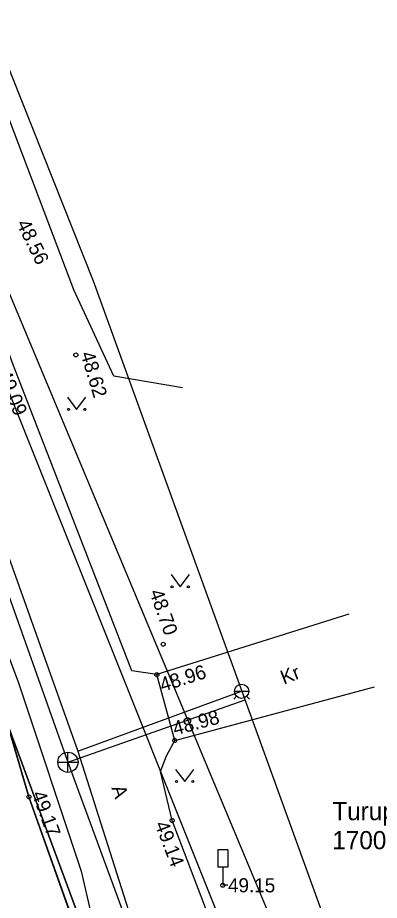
# Model space of a CAD drawing. Extents: x 641444 to 642232, y 6455742 to 6456287.
# Drawn here: x 641578.53 to 641596.45, y 6455823.86 to 6455867.59 of the extents above; entities that cross this region are included whole.
import ezdxf

# ---------------------------------------------------------------- set-up
doc = ezdxf.new("R2010")
doc.units = 0
for name, color, linetype in [('Default', 7, 'Continuous'), ('Level 10', 7, 'Continuous'), ('Level 11', 7, 'Continuous'), ('Level 13', 7, 'Continuous'), ('Level 17', 7, 'Continuous'), ('Level 19', 7, 'Continuous'), ('Level 22', 7, 'Continuous'), ('Level 23', 7, 'Continuous'), ('Level 30', 7, 'Continuous'), ('Level 31', 7, 'Continuous'), ('Level 40', 7, 'Continuous'), ('Level 41', 7, 'Continuous'), ('Level 59', 7, 'Continuous'), ('Level 61', 7, 'Continuous'), ('Level 7', 7, 'Continuous')]:
    doc.layers.add(name, color=color, linetype=linetype)

# ---------------------------------------------------------------- blocks, each defined once
blk = doc.blocks.new('KAKAEV')
at = {"layer": 'Default'}
for p, q in [((0, -1), (0, 1)), ((-1, 0), (1, 0))]:
    blk.add_line(p, q, dxfattribs=at)
blk.add_circle((0, 0), 1, dxfattribs=at)
blk = doc.blocks.new('VESIIB')
at = {"layer": 'Default'}
for p, q in [((-0.7, 0), (0.7, 0)), ((-0.495, -0.495), (-0.774, -0.774)), ((0.495, -0.495), (0.774, -0.774))]:
    blk.add_line(p, q, dxfattribs=at)
blk.add_circle((0, 0), 0.7, dxfattribs=at)

msp = doc.modelspace()

# ---------------------------------------------------------------- linework, layer by layer
at = {"layer": 'Level 11'}
for points in [[(641566.02, 6455872.979), (641571.672, 6455856.96), (641581.019, 6455830.703)], [(641581.019, 6455830.703), (641589.8, 6455833.789)], [(641581.019, 6455830.703), (641589.927, 6455806.491), (641599.689, 6455807.871)]]:
    msp.add_lwpolyline(points, dxfattribs=at)
at = {"layer": 'Level 13'}
msp.add_lwpolyline([(641564.3, 6455871.695), (641568.578, 6455860.945), (641571.961, 6455852.074), (641575.965, 6455841.527), (641578.551, 6455834.68), (641581.68, 6455825.305), (641582.84, 6455820.227), (641582.84, 6455820.227), (641585.973, 6455810.992), (641589.813, 6455803.262), (641582.826, 6455794.192)], dxfattribs=at)
at = {"layer": 'Level 17'}
msp.add_lwpolyline([(641586.704, 6455849.25), (641583.288, 6455849.832), (641581.306, 6455854.105), (641573.061, 6455875.839), (641572.839, 6455876.368)], dxfattribs=at)
at = {"layer": 'Level 19'}
msp.add_lwpolyline([(641599.311, 6455813.427), (641592.514, 6455812.931), (641592.509, 6455813.006), (641568.003, 6455874.289)], dxfattribs=at)
at = {"layer": 'Level 23'}
for points in [[(641566.617, 6455873.169), (641572.259, 6455857.164), (641581.513, 6455831.254), (641589.338, 6455806.631)], [(641581.513, 6455831.254), (641589.626, 6455834.219)]]:
    msp.add_lwpolyline(points, dxfattribs=at)
at = {"layer": 'Level 30'}
for points in [[(641589.973, 6455820.154), (641588.239, 6455822.454), (641586.185, 6455827.817), (641585.603, 6455830.245), (641585.904, 6455831.025), (641586.312, 6455831.78), (641585.424, 6455835.043), (641584.181, 6455835.233), (641578.339, 6455850.315), (641575.904, 6455856.888), (641573.054, 6455864.034), (641569.883, 6455872.795), (641569.219, 6455874.889)], [(641566.232, 6455861.98), (641567.041, 6455862.965), (641569.307, 6455857.937), (641571.891, 6455850.42), (641574.457, 6455843.145), (641576.793, 6455836.751), (641579.085, 6455828.989), (641581.722, 6455821.593), (641583.072, 6455816.863), (641583.086, 6455815.526)], [(641594.937, 6455838.032), (641585.424, 6455835.043)], [(641586.312, 6455831.78), (641596.216, 6455834.439)]]:
    msp.add_lwpolyline(points, dxfattribs=at)
at = {"layer": 'Level 31'}
for p, q in [((641588.442, 6455826.36), (641588.442, 6455825.51)), ((641588.942, 6455826.36), (641588.442, 6455826.36)), ((641588.942, 6455826.36), (641588.942, 6455825.51)), ((641588.942, 6455825.51), (641588.442, 6455825.51)), ((641588.692, 6455825.51), (641588.692, 6455824.61)), ((641588.942, 6455824.61), (641588.692, 6455824.61))]:
    msp.add_line(p, q, dxfattribs=at)
at = {"layer": 'Level 40'}
msp.add_lwpolyline([(641561.255, 6455877.835), (641565.81, 6455865.54), (641585.72, 6455811.8), (641594.76, 6455820.13), (641582.29, 6455854.53), (641571.681, 6455881.187)], dxfattribs=at)
msp.add_lwpolyline([(641565.81, 6455865.54), (641482.27, 6455834.59), (641523.39, 6455767.25), (641585.72, 6455811.8)], close=True, dxfattribs=at)
at = {"layer": 'Level 41'}
for p, q in [((641580.993, 6455848.79), (641581.448, 6455848.184)), ((641581.448, 6455848.184), (641581.902, 6455848.79)), ((641586.127, 6455840.006), (641586.582, 6455839.399)), ((641586.582, 6455839.399), (641587.036, 6455840.006)), ((641586.354, 6455830.351), (641586.808, 6455829.745)), ((641586.808, 6455829.745), (641587.263, 6455830.351))]:
    msp.add_line(p, q, dxfattribs=at)
for centre in [(641581.043, 6455848.184), (641581.852, 6455848.184), (641586.177, 6455839.399), (641586.986, 6455839.399), (641586.404, 6455829.745), (641587.213, 6455829.745)]:
    msp.add_circle(centre, 0.05, dxfattribs=at)
at = {"layer": 'Level 59'}
for centre in [(641581.41, 6455850.883), (641585.74, 6455836.55), (641585.424, 6455835.043), (641586.312, 6455831.78), (641579.085, 6455828.989), (641586.185, 6455827.817), (641588.692, 6455824.61)]:
    msp.add_circle(centre, 0.1, dxfattribs=at)
at = {"layer": 'Level 61'}
for p, q in [((641579.08, 6455828.99), (641576.79, 6455836.75)), ((641581.72, 6455821.59), (641579.08, 6455828.99))]:
    msp.add_line(p, q, dxfattribs=at)
at = {"layer": 'Level 7'}
msp.add_lwpolyline([(641569.356, 6455874.838), (641593.383, 6455817.415), (641598.956, 6455817.678)], dxfattribs=at)

# ---------------------------------------------------------------- block references
at = {"layer": 'Level 10', "xscale": 0.5, "yscale": 0.5}
msp.add_blockref('KAKAEV', (641581.019, 6455830.703), dxfattribs=at)
at = {"layer": 'Level 22', "xscale": 0.5, "yscale": 0.5}
msp.add_blockref('VESIIB', (641589.626, 6455834.219), dxfattribs=at)

# ---------------------------------------------------------------- texts
at = {"layer": 'Level 30'}
for s, rotation, p in [('Kr', 21.3004, (641591.716, 6455834.547)), ('A', 287.9562, (641583.17, 6455829.44))]:
    msp.add_text(s, height=0.7, rotation=rotation, dxfattribs=at).set_placement(p)
at = {"layer": 'Level 40'}
for s, p in [('Turuplatsi tn 2', (641594.121, 6455827.834)), ('17007:003:0042', (641594.121, 6455826.394))]:
    msp.add_text(s, height=0.9, dxfattribs=at).set_placement(p)
at = {"layer": 'Level 59'}
for s, rotation, p in [(' 48.56', 296.0357, (641578.34, 6455857.62)), (' 48.62', 286.8096, (641581.56, 6455851.19)), (' 49.09', 291.6376, (641577.42, 6455850.22)), (' 48.70', 289.4015, (641584.96, 6455839.38)), (' 48.96', 17.4446, (641585.45, 6455834.11)), (' 48.98', 15.031, (641586.07, 6455831.96)), (' 49.17', 290.0541, (641579.13, 6455829.39)), (' 49.14', 290.9566, (641585.22, 6455827.88))]:
    msp.add_text(s, height=0.7, rotation=rotation, dxfattribs=at).set_placement(p)
msp.add_text(' 49.15', height=0.7, dxfattribs=at).set_placement((641588.69, 6455824.26))

doc.saveas('drawing.dxf')
